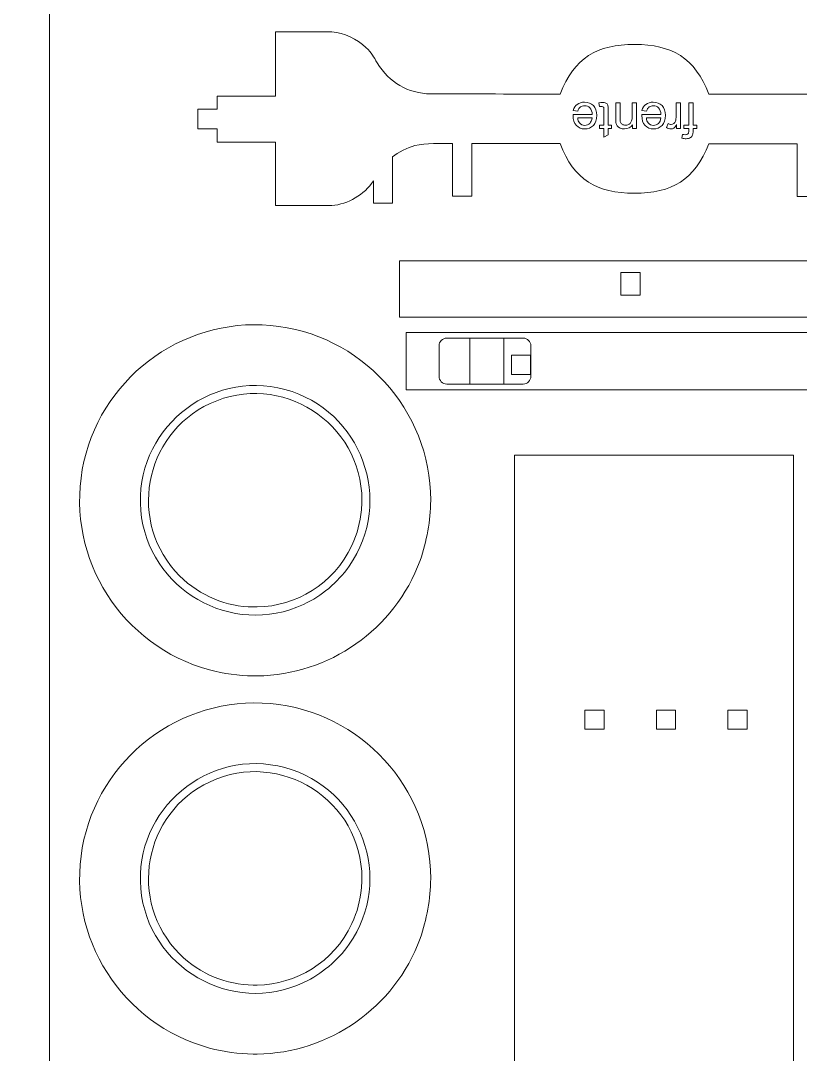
# Model space of a CAD drawing. Header units: centimetres. Extents: x -34.2 to 34.2, y -34.8 to 34.8.
# Drawn here: x -11.85 to 0.38, y -16.39 to -0.18 of the extents above; entities that cross this region are included whole.
import ezdxf

# ---------------------------------------------------------------- set-up
doc = ezdxf.new("R2010")
doc.units = ezdxf.units.CM
doc.header["$MEASUREMENT"] = 0
doc.layers.add('Camada 1', color=7, linetype='Continuous')

msp = doc.modelspace()

# ---------------------------------------------------------------- linework, layer by layer
at = {"layer": 'Camada 1', "color": 175, "lineweight": 9}
msp.add_open_spline([(-34.2, 34.8), (-34.2, 34.8), (34.2, 34.8), (34.2, 34.8), (34.2, 34.8), (34.2, 34.8), (34.2, -34.8), (34.2, -34.8), (34.2, -34.8), (34.2, -34.8), (-34.2, -34.8), (-34.2, -34.8), (-34.2, -34.8), (-34.2, -34.8), (-34.2, 34.8), (-34.2, 34.8)], degree=3, knots=[0, 0, 0, 0, 0.2, 0.2, 0.2, 0.2, 0.4, 0.4, 0.4, 0.4, 0.6, 0.6, 0.6, 0.6, 1, 1, 1, 1], dxfattribs=at)
msp.add_open_spline([(-11.4, 34.8), (-11.4, 34.8), (-11.4, -34.8), (-11.4, -34.8)], degree=3, dxfattribs=at)
at = {"layer": 'Camada 1', "color": 3, "lineweight": 9}
for points, knots in [([(-5.66872, -2.13638), (-5.4948, -2.08987), (-5.25455, -2.10348), (-5.07708, -2.10358), (-5.07708, -2.10358), (-5.07722, -2.37924), (-5.07737, -2.65492), (-5.07751, -2.93058), (-5.07751, -2.93058), (-4.97712, -2.93063), (-4.87674, -2.93069), (-4.77635, -2.93074), (-4.77635, -2.93074), (-4.7762, -2.65507), (-4.77605, -2.3794), (-4.7759, -2.10373), (-4.7759, -2.10373), (-4.31413, -2.10397), (-3.85236, -2.10422), (-3.39059, -2.10446), (-3.39059, -2.10446), (-3.17252, -2.67524), (-2.80996, -2.88251), (-2.22444, -2.88281), (-2.22444, -2.88281), (-1.63886, -2.88311), (-1.27619, -2.67626), (-1.05745, -2.1057), (-1.05745, -2.1057), (-0.59568, -2.10595), (-0.13391, -2.10619), (0.32786, -2.10644), (0.32786, -2.10644), (0.32772, -2.38211), (0.32756, -2.65777), (0.32742, -2.93344), (0.32742, -2.93344), (0.42781, -2.9335), (0.52819, -2.93354), (0.62858, -2.9336), (0.62858, -2.9336), (0.62873, -2.65794), (0.62888, -2.38226), (0.62903, -2.1066), (0.62903, -2.1066), (0.93558, -2.10676), (1.18404, -2.07925), (1.45734, -2.23729), (1.45734, -2.23729), (1.49509, -2.26308), (1.53283, -2.28888), (1.57058, -2.31467), (1.57058, -2.31467), (1.57045, -2.55731), (1.57033, -2.79994), (1.5702, -3.04258), (1.5702, -3.04258), (1.67059, -3.04262), (1.77097, -3.04268), (1.87136, -3.04273), (1.87136, -3.04273), (1.87142, -2.92607), (1.87148, -2.8094), (1.87154, -2.69274), (1.87154, -2.69274), (2.01563, -2.90833), (2.26942, -3.06289), (2.526, -3.07975), (2.526, -3.07975), (2.71967, -3.07997), (2.91332, -3.08017), (3.10699, -3.08039), (3.10699, -3.08039), (3.20741, -3.08033), (3.30781, -3.08028), (3.40823, -3.08022), (3.40823, -3.08022), (3.40823, -3.08022), (3.40822, -2.07986), (3.40822, -2.07986), (3.40822, -2.07986), (3.40822, -2.07986), (4.32595, -2.07986), (4.32595, -2.07986), (4.32595, -2.07986), (4.32595, -2.07986), (4.32595, -1.87026), (4.32595, -1.87026), (4.32595, -1.87026), (4.32595, -1.87026), (4.37904, -1.87026), (4.37904, -1.87026), (4.37904, -1.87026), (4.37904, -1.87026), (4.62677, -1.87043), (4.62677, -1.87043), (4.62677, -1.87043), (4.62677, -1.87043), (4.62677, -1.87026), (4.62677, -1.87026), (4.62677, -1.87026), (4.62677, -1.87026), (4.62695, -1.87026), (4.62695, -1.87026), (4.62695, -1.87026), (4.62695, -1.87026), (4.62694, -1.56926), (4.62694, -1.56926), (4.62694, -1.56926), (4.62694, -1.56926), (4.32595, -1.56906), (4.32595, -1.56906), (4.32595, -1.56906), (4.32595, -1.56906), (4.32595, -1.35986), (4.32595, -1.35986), (4.32595, -1.35986), (4.32595, -1.35986), (3.40822, -1.35986), (3.40822, -1.35986), (3.40822, -1.35986), (3.40822, -1.35986), (3.4081, -0.35767), (3.4081, -0.35767), (3.4081, -0.35767), (3.11443, -0.3577), (2.82078, -0.35771), (2.52712, -0.35773), (2.52712, -0.35773), (2.25936, -0.37505), (1.98785, -0.5459), (1.84978, -0.77762), (1.84978, -0.77762), (1.81573, -0.83476), (1.79506, -0.8832), (1.74436, -0.94915), (1.74436, -0.94915), (1.5545, -1.19611), (1.27955, -1.31917), (0.97267, -1.32905), (0.97267, -1.32905), (0.29663, -1.32869), (-0.3794, -1.32833), (-1.05545, -1.32797), (-1.05545, -1.32797), (-1.27348, -0.75726), (-1.63616, -0.54994), (-2.22162, -0.54964), (-2.22162, -0.54964), (-2.80717, -0.54934), (-3.16988, -0.75624), (-3.3886, -1.32673), (-3.3886, -1.32673), (-4.06464, -1.32637), (-4.74068, -1.32602), (-5.41673, -1.32566), (-5.41673, -1.32566), (-5.77874, -1.31362), (-6.0694, -1.14966), (-6.25812, -0.8391), (-6.25812, -0.8391), (-6.31954, -0.73802), (-6.33946, -0.68981), (-6.43476, -0.5976), (-6.43476, -0.5976), (-6.57355, -0.46331), (-6.77918, -0.36528), (-6.97128, -0.35269), (-6.97128, -0.35269), (-7.26572, -0.3525), (-7.56017, -0.35231), (-7.85461, -0.35212), (-7.85461, -0.35212), (-7.85461, -0.35212), (-7.85437, -1.35986), (-7.85437, -1.35986), (-7.85437, -1.35986), (-7.85437, -1.35986), (-8.77183, -1.35986), (-8.77183, -1.35986), (-8.77183, -1.35986), (-8.77183, -1.35986), (-8.77183, -1.56222), (-8.77183, -1.56222), (-8.77183, -1.56222), (-8.77183, -1.56222), (-9.07279, -1.56199), (-9.07279, -1.56199), (-9.07279, -1.56199), (-9.07279, -1.56199), (-9.07281, -1.56926), (-9.07281, -1.56926), (-9.07281, -1.56926), (-9.07281, -1.56926), (-9.07283, -1.68905), (-9.07283, -1.68905), (-9.07283, -1.68905), (-9.07283, -1.68905), (-9.07283, -1.69375), (-9.07283, -1.69375), (-9.07283, -1.69375), (-9.07283, -1.69375), (-9.07283, -1.69847), (-9.07283, -1.69847), (-9.07283, -1.69847), (-9.07283, -1.69847), (-9.07283, -1.70317), (-9.07283, -1.70317), (-9.07283, -1.70317), (-9.07283, -1.70317), (-9.07283, -1.70788), (-9.07283, -1.70788), (-9.07283, -1.70788), (-9.07283, -1.70788), (-9.07283, -1.71258), (-9.07283, -1.71258), (-9.07283, -1.71258), (-9.07283, -1.71258), (-9.07283, -1.71728), (-9.07283, -1.71728), (-9.07283, -1.71728), (-9.07283, -1.71728), (-9.07283, -1.72199), (-9.07283, -1.72199), (-9.07283, -1.72199), (-9.07283, -1.72199), (-9.07283, -1.72669), (-9.07283, -1.72669), (-9.07283, -1.72669), (-9.07283, -1.72669), (-9.07283, -1.73141), (-9.07283, -1.73141), (-9.07283, -1.73141), (-9.07283, -1.73141), (-9.07283, -1.73611), (-9.07283, -1.73611), (-9.07283, -1.73611), (-9.07283, -1.73611), (-9.07284, -1.86317), (-9.07284, -1.86317), (-9.07284, -1.86317), (-9.07284, -1.86317), (-9.07283, -1.87026), (-9.07283, -1.87026), (-9.07283, -1.87026), (-9.07283, -1.87026), (-8.77183, -1.87026), (-8.77183, -1.87026), (-8.77183, -1.87026), (-8.77183, -1.87026), (-8.77183, -2.07986), (-8.77183, -2.07986), (-8.77183, -2.07986), (-8.77183, -2.07986), (-7.85425, -2.07986), (-7.85425, -2.07986), (-7.85425, -2.07986), (-7.85425, -2.07986), (-7.85424, -3.07474), (-7.85424, -3.07474), (-7.85424, -3.07474), (-7.56041, -3.07472), (-7.26656, -3.07472), (-6.97273, -3.07471), (-6.97273, -3.07471), (-6.7161, -3.0581), (-6.4622, -2.90387), (-6.31787, -2.6884), (-6.31787, -2.6884), (-6.31793, -2.80506), (-6.318, -2.92174), (-6.31806, -3.0384), (-6.31806, -3.0384), (-6.21767, -3.03845), (-6.11728, -3.03851), (-6.01688, -3.03856), (-6.01688, -3.03856), (-6.01675, -2.79592), (-6.01663, -2.55328), (-6.0165, -2.31064), (-6.0165, -2.31064), (-5.93837, -2.24203), (-5.77192, -2.16398), (-5.66872, -2.13638)], [0, 0, 0, 0, 0.01388889, 0.01388889, 0.01388889, 0.01388889, 0.02777778, 0.02777778, 0.02777778, 0.02777778, 0.04166667, 0.04166667, 0.04166667, 0.04166667, 0.05555556, 0.05555556, 0.05555556, 0.05555556, 0.06944444, 0.06944444, 0.06944444, 0.06944444, 0.08333333, 0.08333333, 0.08333333, 0.08333333, 0.09722222, 0.09722222, 0.09722222, 0.09722222, 0.11111111, 0.11111111, 0.11111111, 0.11111111, 0.125, 0.125, 0.125, 0.125, 0.13888889, 0.13888889, 0.13888889, 0.13888889, 0.15277778, 0.15277778, 0.15277778, 0.15277778, 0.16666667, 0.16666667, 0.16666667, 0.16666667, 0.18055556, 0.18055556, 0.18055556, 0.18055556, 0.19444444, 0.19444444, 0.19444444, 0.19444444, 0.20833333, 0.20833333, 0.20833333, 0.20833333, 0.22222222, 0.22222222, 0.22222222, 0.22222222, 0.23611111, 0.23611111, 0.23611111, 0.23611111, 0.25, 0.25, 0.25, 0.25, 0.26388889, 0.26388889, 0.26388889, 0.26388889, 0.27777778, 0.27777778, 0.27777778, 0.27777778, 0.29166667, 0.29166667, 0.29166667, 0.29166667, 0.30555556, 0.30555556, 0.30555556, 0.30555556, 0.31944444, 0.31944444, 0.31944444, 0.31944444, 0.33333333, 0.33333333, 0.33333333, 0.33333333, 0.34722222, 0.34722222, 0.34722222, 0.34722222, 0.36111111, 0.36111111, 0.36111111, 0.36111111, 0.375, 0.375, 0.375, 0.375, 0.38888889, 0.38888889, 0.38888889, 0.38888889, 0.40277778, 0.40277778, 0.40277778, 0.40277778, 0.41666667, 0.41666667, 0.41666667, 0.41666667, 0.43055556, 0.43055556, 0.43055556, 0.43055556, 0.44444444, 0.44444444, 0.44444444, 0.44444444, 0.45833333, 0.45833333, 0.45833333, 0.45833333, 0.47222222, 0.47222222, 0.47222222, 0.47222222, 0.48611111, 0.48611111, 0.48611111, 0.48611111, 0.5, 0.5, 0.5, 0.5, 0.51388889, 0.51388889, 0.51388889, 0.51388889, 0.52777778, 0.52777778, 0.52777778, 0.52777778, 0.54166667, 0.54166667, 0.54166667, 0.54166667, 0.55555556, 0.55555556, 0.55555556, 0.55555556, 0.56944444, 0.56944444, 0.56944444, 0.56944444, 0.58333333, 0.58333333, 0.58333333, 0.58333333, 0.59722222, 0.59722222, 0.59722222, 0.59722222, 0.61111111, 0.61111111, 0.61111111, 0.61111111, 0.625, 0.625, 0.625, 0.625, 0.63888889, 0.63888889, 0.63888889, 0.63888889, 0.65277778, 0.65277778, 0.65277778, 0.65277778, 0.66666667, 0.66666667, 0.66666667, 0.66666667, 0.68055556, 0.68055556, 0.68055556, 0.68055556, 0.69444444, 0.69444444, 0.69444444, 0.69444444, 0.70833333, 0.70833333, 0.70833333, 0.70833333, 0.72222222, 0.72222222, 0.72222222, 0.72222222, 0.73611111, 0.73611111, 0.73611111, 0.73611111, 0.75, 0.75, 0.75, 0.75, 0.76388889, 0.76388889, 0.76388889, 0.76388889, 0.77777778, 0.77777778, 0.77777778, 0.77777778, 0.79166667, 0.79166667, 0.79166667, 0.79166667, 0.80555556, 0.80555556, 0.80555556, 0.80555556, 0.81944444, 0.81944444, 0.81944444, 0.81944444, 0.83333333, 0.83333333, 0.83333333, 0.83333333, 0.84722222, 0.84722222, 0.84722222, 0.84722222, 0.86111111, 0.86111111, 0.86111111, 0.86111111, 0.875, 0.875, 0.875, 0.875, 0.88888889, 0.88888889, 0.88888889, 0.88888889, 0.90277778, 0.90277778, 0.90277778, 0.90277778, 0.91666667, 0.91666667, 0.91666667, 0.91666667, 0.93055556, 0.93055556, 0.93055556, 0.93055556, 0.94444444, 0.94444444, 0.94444444, 0.94444444, 0.95833333, 0.95833333, 0.95833333, 0.95833333, 0.97222222, 0.97222222, 0.97222222, 0.97222222, 1, 1, 1, 1]), ([(5.68703, -4.82515), (5.68703, -4.53136), (5.68703, -4.23757), (5.68703, -3.94378), (5.68703, -3.94378), (1.82156, -3.94379), (-2.04389, -3.94381), (-5.90935, -3.94382), (-5.90935, -3.94382), (-5.90935, -4.2376), (-5.90934, -4.53137), (-5.90934, -4.82514), (-5.90934, -4.82514), (-2.04389, -4.82514), (1.82158, -4.82515), (5.68703, -4.82515)], [0, 0, 0, 0, 0.2, 0.2, 0.2, 0.2, 0.4, 0.4, 0.4, 0.4, 0.6, 0.6, 0.6, 0.6, 1, 1, 1, 1]), ([(-8.14068, -10.45345), (-8.14553, -10.45351), (-8.15036, -10.45357), (-8.1552, -10.45361), (-8.1552, -10.45361), (-8.17232, -10.45374), (-8.18948, -10.45372), (-8.20668, -10.45352), (-8.20668, -10.45352), (-8.43275, -10.45105), (-8.6617, -10.42039), (-8.88898, -10.35918), (-8.88898, -10.35918), (-10.26293, -9.98908), (-11.13478, -8.61998), (-10.88554, -7.21849), (-10.88554, -7.21849), (-10.6366, -5.81863), (-9.34817, -4.83036), (-7.93142, -4.95607), (-7.93142, -4.95607), (-6.5165, -5.08163), (-5.4185, -6.27851), (-5.41937, -7.69966), (-5.41937, -7.69966), (-5.41948, -7.87175), (-5.4397, -8.01346), (-5.46199, -8.18082), (-5.46199, -8.18082), (-5.49848, -8.34428), (-5.52792, -8.48258), (-5.58643, -8.6429), (-5.58643, -8.6429), (-5.98566, -9.73672), (-7.02229, -10.43866), (-8.14068, -10.45345)], [0, 0, 0, 0, 0.1, 0.1, 0.1, 0.1, 0.2, 0.2, 0.2, 0.2, 0.3, 0.3, 0.3, 0.3, 0.4, 0.4, 0.4, 0.4, 0.5, 0.5, 0.5, 0.5, 0.6, 0.6, 0.6, 0.6, 0.7, 0.7, 0.7, 0.7, 0.8, 0.8, 0.8, 0.8, 1, 1, 1, 1]), ([(-5.8034, -5.06515), (-5.8034, -5.36514), (-5.8034, -5.66512), (-5.8034, -5.9651), (-5.8034, -5.9651), (-1.97326, -5.9651), (1.85688, -5.9651), (5.68703, -5.9651), (5.68703, -5.9651), (5.68703, -5.66512), (5.68703, -5.36514), (5.68703, -5.06515), (5.68703, -5.06515), (1.85688, -5.06515), (-1.97326, -5.06515), (-5.8034, -5.06515)], [0, 0, 0, 0, 0.2, 0.2, 0.2, 0.2, 0.4, 0.4, 0.4, 0.4, 0.6, 0.6, 0.6, 0.6, 1, 1, 1, 1]), ([(0.27457, -20.69248), (-1.18472, -20.69248), (-2.64403, -20.69248), (-4.10333, -20.69248), (-4.10333, -20.69248), (-4.10333, -16.12536), (-4.10333, -11.55823), (-4.10333, -6.99112), (-4.10333, -6.99112), (-2.64403, -6.99112), (-1.18472, -6.99112), (0.27457, -6.99112), (0.27457, -6.99112), (0.27457, -11.55823), (0.27457, -16.12536), (0.27457, -20.69248)], [0, 0, 0, 0, 0.2, 0.2, 0.2, 0.2, 0.4, 0.4, 0.4, 0.4, 0.6, 0.6, 0.6, 0.6, 1, 1, 1, 1]), ([(-8.14068, -16.38518), (-8.14553, -16.38524), (-8.15036, -16.3853), (-8.1552, -16.38534), (-8.1552, -16.38534), (-8.17232, -16.38547), (-8.18948, -16.38545), (-8.20668, -16.38526), (-8.20668, -16.38526), (-8.43275, -16.38278), (-8.6617, -16.35212), (-8.88898, -16.29091), (-8.88898, -16.29091), (-10.26293, -15.92081), (-11.13478, -14.55172), (-10.88554, -13.15022), (-10.88554, -13.15022), (-10.6366, -11.75036), (-9.34817, -10.76209), (-7.93142, -10.8878), (-7.93142, -10.8878), (-6.5165, -11.01336), (-5.4185, -12.21024), (-5.41937, -13.63139), (-5.41937, -13.63139), (-5.41948, -13.80348), (-5.4397, -13.94519), (-5.46199, -14.11255), (-5.46199, -14.11255), (-5.49848, -14.27602), (-5.52792, -14.41432), (-5.58643, -14.57464), (-5.58643, -14.57464), (-5.98566, -15.66845), (-7.02229, -16.37039), (-8.14068, -16.38518)], [0, 0, 0, 0, 0.1, 0.1, 0.1, 0.1, 0.2, 0.2, 0.2, 0.2, 0.3, 0.3, 0.3, 0.3, 0.4, 0.4, 0.4, 0.4, 0.5, 0.5, 0.5, 0.5, 0.6, 0.6, 0.6, 0.6, 0.7, 0.7, 0.7, 0.7, 0.8, 0.8, 0.8, 0.8, 1, 1, 1, 1])]:
    msp.add_open_spline(points, degree=3, knots=knots, dxfattribs=at)
at = {"layer": 'Camada 1', "color": 1, "lineweight": 9}
for points, knots in [([(-3.07042, -1.53006), (-3.08812, -1.54324), (-3.10207, -1.5643), (-3.1124, -1.59324), (-3.1124, -1.59324), (-3.1124, -1.59324), (-3.18295, -1.58394), (-3.18295, -1.58394), (-3.18295, -1.58394), (-3.17197, -1.54298), (-3.15143, -1.51106), (-3.12145, -1.48846), (-3.12145, -1.48846), (-3.09148, -1.46585), (-3.05323, -1.45447), (-3.00659, -1.45447), (-3.00659, -1.45447), (-2.94793, -1.45447), (-2.90141, -1.47257), (-2.86704, -1.50875), (-2.86704, -1.50875), (-2.83267, -1.5448), (-2.81549, -1.59557), (-2.81549, -1.66082), (-2.81549, -1.66082), (-2.81549, -1.72826), (-2.8328, -1.78072), (-2.86756, -1.81793), (-2.86756, -1.81793), (-2.90232, -1.85527), (-2.94742, -1.87388), (-3.00284, -1.87388), (-3.00284, -1.87388), (-3.05646, -1.87388), (-3.10026, -1.85566), (-3.13424, -1.81909), (-3.13424, -1.81909), (-3.16823, -1.78253), (-3.18528, -1.73111), (-3.18528, -1.66482), (-3.18528, -1.66482), (-3.18528, -1.66082), (-3.18515, -1.65474), (-3.1849, -1.64674), (-3.1849, -1.64674), (-3.1849, -1.64674), (-2.88527, -1.64674), (-2.88527, -1.64674), (-2.88527, -1.64674), (-2.88772, -1.60267), (-2.90026, -1.56882), (-2.92273, -1.54543), (-2.92273, -1.54543), (-2.94509, -1.52206), (-2.97312, -1.5103), (-3.00659, -1.5103), (-3.00659, -1.5103), (-3.03152, -1.5103), (-3.05285, -1.51688), (-3.07042, -1.53006)], [0, 0, 0, 0, 0.0625, 0.0625, 0.0625, 0.0625, 0.125, 0.125, 0.125, 0.125, 0.1875, 0.1875, 0.1875, 0.1875, 0.25, 0.25, 0.25, 0.25, 0.3125, 0.3125, 0.3125, 0.3125, 0.375, 0.375, 0.375, 0.375, 0.4375, 0.4375, 0.4375, 0.4375, 0.5, 0.5, 0.5, 0.5, 0.5625, 0.5625, 0.5625, 0.5625, 0.625, 0.625, 0.625, 0.625, 0.6875, 0.6875, 0.6875, 0.6875, 0.75, 0.75, 0.75, 0.75, 0.8125, 0.8125, 0.8125, 0.8125, 0.875, 0.875, 0.875, 0.875, 1, 1, 1, 1]), ([(-2.74094, -1.52114), (-2.74843, -1.52114), (-2.75838, -1.52206), (-2.77066, -1.52386), (-2.77066, -1.52386), (-2.77066, -1.52386), (-2.77996, -1.46365), (-2.77996, -1.46365), (-2.77996, -1.46365), (-2.76084, -1.45964), (-2.74366, -1.45758), (-2.72867, -1.45758), (-2.72867, -1.45758), (-2.70398, -1.45758), (-2.68487, -1.46146), (-2.67116, -1.46934), (-2.67116, -1.46934), (-2.6576, -1.47721), (-2.64804, -1.48742), (-2.64248, -1.50022), (-2.64248, -1.50022), (-2.63693, -1.51301), (-2.63422, -1.53988), (-2.63422, -1.58084), (-2.63422, -1.58084), (-2.63422, -1.58084), (-2.63422, -1.81264), (-2.63422, -1.81264), (-2.63422, -1.81264), (-2.63422, -1.81264), (-2.58383, -1.81264), (-2.58383, -1.81264), (-2.58383, -1.81264), (-2.58383, -1.81264), (-2.58383, -1.86535), (-2.58383, -1.86535), (-2.58383, -1.86535), (-2.58383, -1.86535), (-2.63422, -1.86535), (-2.63422, -1.86535), (-2.63422, -1.86535), (-2.63422, -1.86535), (-2.63422, -1.96484), (-2.63422, -1.96484), (-2.63422, -1.96484), (-2.63422, -1.96484), (-2.70244, -2.0058), (-2.70244, -2.0058), (-2.70244, -2.0058), (-2.70244, -2.0058), (-2.70244, -1.86535), (-2.70244, -1.86535), (-2.70244, -1.86535), (-2.70244, -1.86535), (-2.77066, -1.86535), (-2.77066, -1.86535), (-2.77066, -1.86535), (-2.77066, -1.86535), (-2.77066, -1.81264), (-2.77066, -1.81264), (-2.77066, -1.81264), (-2.77066, -1.81264), (-2.70244, -1.81264), (-2.70244, -1.81264), (-2.70244, -1.81264), (-2.70244, -1.81264), (-2.70244, -1.57697), (-2.70244, -1.57697), (-2.70244, -1.57697), (-2.70244, -1.55746), (-2.7036, -1.54492), (-2.70605, -1.53936), (-2.70605, -1.53936), (-2.70838, -1.5338), (-2.71225, -1.52941), (-2.71768, -1.52605), (-2.71768, -1.52605), (-2.72311, -1.52282), (-2.73086, -1.52114), (-2.74094, -1.52114)], [0, 0, 0, 0, 0.04761905, 0.04761905, 0.04761905, 0.04761905, 0.0952381, 0.0952381, 0.0952381, 0.0952381, 0.14285714, 0.14285714, 0.14285714, 0.14285714, 0.19047619, 0.19047619, 0.19047619, 0.19047619, 0.23809524, 0.23809524, 0.23809524, 0.23809524, 0.28571429, 0.28571429, 0.28571429, 0.28571429, 0.33333333, 0.33333333, 0.33333333, 0.33333333, 0.38095238, 0.38095238, 0.38095238, 0.38095238, 0.42857143, 0.42857143, 0.42857143, 0.42857143, 0.47619048, 0.47619048, 0.47619048, 0.47619048, 0.52380952, 0.52380952, 0.52380952, 0.52380952, 0.57142857, 0.57142857, 0.57142857, 0.57142857, 0.61904762, 0.61904762, 0.61904762, 0.61904762, 0.66666667, 0.66666667, 0.66666667, 0.66666667, 0.71428571, 0.71428571, 0.71428571, 0.71428571, 0.76190476, 0.76190476, 0.76190476, 0.76190476, 0.80952381, 0.80952381, 0.80952381, 0.80952381, 0.85714286, 0.85714286, 0.85714286, 0.85714286, 0.9047619, 0.9047619, 0.9047619, 0.9047619, 1, 1, 1, 1]), ([(-1.99271, -1.53006), (-2.01041, -1.54324), (-2.02436, -1.5643), (-2.0347, -1.59324), (-2.0347, -1.59324), (-2.0347, -1.59324), (-2.10524, -1.58394), (-2.10524, -1.58394), (-2.10524, -1.58394), (-2.09426, -1.54298), (-2.07372, -1.51106), (-2.04374, -1.48846), (-2.04374, -1.48846), (-2.01377, -1.46585), (-1.97552, -1.45447), (-1.92888, -1.45447), (-1.92888, -1.45447), (-1.87022, -1.45447), (-1.8237, -1.47257), (-1.78933, -1.50875), (-1.78933, -1.50875), (-1.75496, -1.5448), (-1.73778, -1.59557), (-1.73778, -1.66082), (-1.73778, -1.66082), (-1.73778, -1.72826), (-1.7551, -1.78072), (-1.78985, -1.81793), (-1.78985, -1.81793), (-1.82461, -1.85527), (-1.86971, -1.87388), (-1.92514, -1.87388), (-1.92514, -1.87388), (-1.97875, -1.87388), (-2.02255, -1.85566), (-2.05654, -1.81909), (-2.05654, -1.81909), (-2.09052, -1.78253), (-2.10757, -1.73111), (-2.10757, -1.66482), (-2.10757, -1.66482), (-2.10757, -1.66082), (-2.10744, -1.65474), (-2.10719, -1.64674), (-2.10719, -1.64674), (-2.10719, -1.64674), (-1.80756, -1.64674), (-1.80756, -1.64674), (-1.80756, -1.64674), (-1.81001, -1.60267), (-1.82255, -1.56882), (-1.84502, -1.54543), (-1.84502, -1.54543), (-1.86738, -1.52206), (-1.89541, -1.5103), (-1.92888, -1.5103), (-1.92888, -1.5103), (-1.95382, -1.5103), (-1.97514, -1.51688), (-1.99271, -1.53006)], [0, 0, 0, 0, 0.0625, 0.0625, 0.0625, 0.0625, 0.125, 0.125, 0.125, 0.125, 0.1875, 0.1875, 0.1875, 0.1875, 0.25, 0.25, 0.25, 0.25, 0.3125, 0.3125, 0.3125, 0.3125, 0.375, 0.375, 0.375, 0.375, 0.4375, 0.4375, 0.4375, 0.4375, 0.5, 0.5, 0.5, 0.5, 0.5625, 0.5625, 0.5625, 0.5625, 0.625, 0.625, 0.625, 0.625, 0.6875, 0.6875, 0.6875, 0.6875, 0.75, 0.75, 0.75, 0.75, 0.8125, 0.8125, 0.8125, 0.8125, 0.875, 0.875, 0.875, 0.875, 1, 1, 1, 1]), ([(-2.25965, -1.463), (-2.25965, -1.463), (-2.19143, -1.463), (-2.19143, -1.463), (-2.19143, -1.463), (-2.19143, -1.463), (-2.19143, -1.86535), (-2.19143, -1.86535), (-2.19143, -1.86535), (-2.19143, -1.86535), (-2.25266, -1.86535), (-2.25266, -1.86535), (-2.25266, -1.86535), (-2.25266, -1.86535), (-2.25266, -1.80824), (-2.25266, -1.80824), (-2.25266, -1.80824), (-2.28212, -1.85204), (-2.32477, -1.87388), (-2.38045, -1.87388), (-2.38045, -1.87388), (-2.40474, -1.87388), (-2.42696, -1.86949), (-2.44726, -1.86083), (-2.44726, -1.86083), (-2.46754, -1.85218), (-2.48279, -1.84067), (-2.49287, -1.82659), (-2.49287, -1.82659), (-2.50294, -1.8125), (-2.50992, -1.7957), (-2.51405, -1.77632), (-2.51405, -1.77632), (-2.51651, -1.76366), (-2.5178, -1.74157), (-2.5178, -1.71005), (-2.5178, -1.71005), (-2.5178, -1.71005), (-2.5178, -1.463), (-2.5178, -1.463), (-2.5178, -1.463), (-2.5178, -1.463), (-2.44958, -1.463), (-2.44958, -1.463), (-2.44958, -1.463), (-2.44958, -1.463), (-2.44958, -1.70746), (-2.44958, -1.70746), (-2.44958, -1.70746), (-2.44958, -1.73524), (-2.44699, -1.75604), (-2.4417, -1.76974), (-2.4417, -1.76974), (-2.4364, -1.78344), (-2.42696, -1.79442), (-2.41354, -1.80269), (-2.41354, -1.80269), (-2.4001, -1.81082), (-2.3842, -1.81496), (-2.36611, -1.81496), (-2.36611, -1.81496), (-2.33717, -1.81496), (-2.31223, -1.80578), (-2.29117, -1.78732), (-2.29117, -1.78732), (-2.27011, -1.76897), (-2.25965, -1.73395), (-2.25965, -1.68252), (-2.25965, -1.68252), (-2.25965, -1.68252), (-2.25965, -1.463), (-2.25965, -1.463)], [0, 0, 0, 0, 0.05263158, 0.05263158, 0.05263158, 0.05263158, 0.10526316, 0.10526316, 0.10526316, 0.10526316, 0.15789474, 0.15789474, 0.15789474, 0.15789474, 0.21052632, 0.21052632, 0.21052632, 0.21052632, 0.26315789, 0.26315789, 0.26315789, 0.26315789, 0.31578947, 0.31578947, 0.31578947, 0.31578947, 0.36842105, 0.36842105, 0.36842105, 0.36842105, 0.42105263, 0.42105263, 0.42105263, 0.42105263, 0.47368421, 0.47368421, 0.47368421, 0.47368421, 0.52631579, 0.52631579, 0.52631579, 0.52631579, 0.57894737, 0.57894737, 0.57894737, 0.57894737, 0.63157895, 0.63157895, 0.63157895, 0.63157895, 0.68421053, 0.68421053, 0.68421053, 0.68421053, 0.73684211, 0.73684211, 0.73684211, 0.73684211, 0.78947368, 0.78947368, 0.78947368, 0.78947368, 0.84210526, 0.84210526, 0.84210526, 0.84210526, 0.89473684, 0.89473684, 0.89473684, 0.89473684, 1, 1, 1, 1]), ([(-1.56955, -1.463), (-1.56955, -1.463), (-1.50133, -1.463), (-1.50133, -1.463), (-1.50133, -1.463), (-1.50133, -1.463), (-1.50133, -1.86535), (-1.50133, -1.86535), (-1.50133, -1.86535), (-1.50133, -1.86535), (-1.56258, -1.86535), (-1.56258, -1.86535), (-1.56258, -1.86535), (-1.56258, -1.86535), (-1.56258, -1.80372), (-1.56258, -1.80372), (-1.56258, -1.80372), (-1.57822, -1.83228), (-1.59269, -1.85114), (-1.606, -1.86018), (-1.606, -1.86018), (-1.6193, -1.86936), (-1.6339, -1.87388), (-1.6498, -1.87388), (-1.6498, -1.87388), (-1.67279, -1.87388), (-1.69618, -1.86665), (-1.71995, -1.8523), (-1.71995, -1.8523), (-1.71995, -1.8523), (-1.69566, -1.78938), (-1.69566, -1.78938), (-1.69566, -1.78938), (-1.67912, -1.79868), (-1.66259, -1.80334), (-1.64604, -1.80334), (-1.64604, -1.80334), (-1.63118, -1.80334), (-1.61788, -1.79881), (-1.60612, -1.7899), (-1.60612, -1.7899), (-1.59437, -1.78098), (-1.58597, -1.76857), (-1.58093, -1.75268), (-1.58093, -1.75268), (-1.57331, -1.72853), (-1.56955, -1.70203), (-1.56955, -1.67322), (-1.56955, -1.67322), (-1.56955, -1.67322), (-1.56955, -1.463), (-1.56955, -1.463)], [0, 0, 0, 0, 0.07142857, 0.07142857, 0.07142857, 0.07142857, 0.14285714, 0.14285714, 0.14285714, 0.14285714, 0.21428571, 0.21428571, 0.21428571, 0.21428571, 0.28571429, 0.28571429, 0.28571429, 0.28571429, 0.35714286, 0.35714286, 0.35714286, 0.35714286, 0.42857143, 0.42857143, 0.42857143, 0.42857143, 0.5, 0.5, 0.5, 0.5, 0.57142857, 0.57142857, 0.57142857, 0.57142857, 0.64285714, 0.64285714, 0.64285714, 0.64285714, 0.71428571, 0.71428571, 0.71428571, 0.71428571, 0.78571429, 0.78571429, 0.78571429, 0.78571429, 0.85714286, 0.85714286, 0.85714286, 0.85714286, 1, 1, 1, 1]), ([(-1.37123, -1.463), (-1.37123, -1.463), (-1.303, -1.463), (-1.303, -1.463), (-1.303, -1.463), (-1.303, -1.463), (-1.303, -1.81264), (-1.303, -1.81264), (-1.303, -1.81264), (-1.303, -1.81264), (-1.24253, -1.81264), (-1.24253, -1.81264), (-1.24253, -1.81264), (-1.24253, -1.81264), (-1.24253, -1.86535), (-1.24253, -1.86535), (-1.24253, -1.86535), (-1.24253, -1.86535), (-1.303, -1.86535), (-1.303, -1.86535), (-1.303, -1.86535), (-1.303, -1.86535), (-1.303, -1.90799), (-1.303, -1.90799), (-1.303, -1.90799), (-1.303, -1.93499), (-1.30532, -1.95502), (-1.31011, -1.96807), (-1.31011, -1.96807), (-1.31657, -1.98564), (-1.32806, -1.99998), (-1.3446, -2.01097), (-1.3446, -2.01097), (-1.36102, -2.02195), (-1.38414, -2.02738), (-1.41386, -2.02738), (-1.41386, -2.02738), (-1.43311, -2.02738), (-1.4543, -2.02505), (-1.47756, -2.02052), (-1.47756, -2.02052), (-1.47756, -2.02052), (-1.46735, -1.96084), (-1.46735, -1.96084), (-1.46735, -1.96084), (-1.45314, -1.96328), (-1.43983, -1.96458), (-1.42717, -1.96458), (-1.42717, -1.96458), (-1.4065, -1.96458), (-1.39189, -1.96019), (-1.38324, -1.9514), (-1.38324, -1.9514), (-1.37471, -1.94262), (-1.37045, -1.9262), (-1.37045, -1.90218), (-1.37045, -1.90218), (-1.37045, -1.90218), (-1.37045, -1.86535), (-1.37045, -1.86535), (-1.37045, -1.86535), (-1.37045, -1.86535), (-1.44875, -1.86535), (-1.44875, -1.86535), (-1.44875, -1.86535), (-1.44875, -1.86535), (-1.44875, -1.81264), (-1.44875, -1.81264), (-1.44875, -1.81264), (-1.44875, -1.81264), (-1.37123, -1.81264), (-1.37123, -1.81264), (-1.37123, -1.81264), (-1.37123, -1.81264), (-1.37123, -1.463), (-1.37123, -1.463)], [0, 0, 0, 0, 0.05, 0.05, 0.05, 0.05, 0.1, 0.1, 0.1, 0.1, 0.15, 0.15, 0.15, 0.15, 0.2, 0.2, 0.2, 0.2, 0.25, 0.25, 0.25, 0.25, 0.3, 0.3, 0.3, 0.3, 0.35, 0.35, 0.35, 0.35, 0.4, 0.4, 0.4, 0.4, 0.45, 0.45, 0.45, 0.45, 0.5, 0.5, 0.5, 0.5, 0.55, 0.55, 0.55, 0.55, 0.6, 0.6, 0.6, 0.6, 0.65, 0.65, 0.65, 0.65, 0.7, 0.7, 0.7, 0.7, 0.75, 0.75, 0.75, 0.75, 0.8, 0.8, 0.8, 0.8, 0.85, 0.85, 0.85, 0.85, 0.9, 0.9, 0.9, 0.9, 1, 1, 1, 1]), ([(-2.92441, -1.78667), (-2.90322, -1.76573), (-2.89146, -1.7377), (-2.88914, -1.70255), (-2.88914, -1.70255), (-2.88914, -1.70255), (-3.11318, -1.70255), (-3.11318, -1.70255), (-3.11318, -1.70255), (-3.11021, -1.7364), (-3.10156, -1.76173), (-3.08747, -1.77865), (-3.08747, -1.77865), (-3.06589, -1.80488), (-3.03773, -1.81806), (-3.00323, -1.81806), (-3.00323, -1.81806), (-2.97196, -1.81806), (-2.94574, -1.8076), (-2.92441, -1.78667)], [0, 0, 0, 0, 0.16666667, 0.16666667, 0.16666667, 0.16666667, 0.33333333, 0.33333333, 0.33333333, 0.33333333, 0.5, 0.5, 0.5, 0.5, 0.66666667, 0.66666667, 0.66666667, 0.66666667, 1, 1, 1, 1]), ([(-1.8467, -1.78667), (-1.82551, -1.76573), (-1.81375, -1.7377), (-1.81144, -1.70255), (-1.81144, -1.70255), (-1.81144, -1.70255), (-2.03548, -1.70255), (-2.03548, -1.70255), (-2.03548, -1.70255), (-2.0325, -1.7364), (-2.02385, -1.76173), (-2.00976, -1.77865), (-2.00976, -1.77865), (-1.98818, -1.80488), (-1.96002, -1.81806), (-1.92552, -1.81806), (-1.92552, -1.81806), (-1.89425, -1.81806), (-1.86803, -1.8076), (-1.8467, -1.78667)], [0, 0, 0, 0, 0.16666667, 0.16666667, 0.16666667, 0.16666667, 0.33333333, 0.33333333, 0.33333333, 0.33333333, 0.5, 0.5, 0.5, 0.5, 0.66666667, 0.66666667, 0.66666667, 0.66666667, 1, 1, 1, 1]), ([(-5.16853, -5.87513), (-5.23453, -5.87513), (-5.28853, -5.82113), (-5.28853, -5.75513), (-5.28853, -5.75513), (-5.28853, -5.75513), (-5.28853, -5.27513), (-5.28853, -5.27513), (-5.28853, -5.27513), (-5.28853, -5.20913), (-5.23453, -5.15513), (-5.16853, -5.15513), (-5.16853, -5.15513), (-5.16853, -5.15513), (-3.96853, -5.15513), (-3.96853, -5.15513), (-3.96853, -5.15513), (-3.90253, -5.15513), (-3.84853, -5.20913), (-3.84853, -5.27513), (-3.84853, -5.27513), (-3.84853, -5.27513), (-3.84853, -5.75513), (-3.84853, -5.75513), (-3.84853, -5.75513), (-3.84853, -5.82113), (-3.90253, -5.87513), (-3.96853, -5.87513), (-3.96853, -5.87513), (-3.96853, -5.87513), (-5.16853, -5.87513), (-5.16853, -5.87513)], [0, 0, 0, 0, 0.11111111, 0.11111111, 0.11111111, 0.11111111, 0.22222222, 0.22222222, 0.22222222, 0.22222222, 0.33333333, 0.33333333, 0.33333333, 0.33333333, 0.44444444, 0.44444444, 0.44444444, 0.44444444, 0.55555556, 0.55555556, 0.55555556, 0.55555556, 0.66666667, 0.66666667, 0.66666667, 0.66666667, 0.77777778, 0.77777778, 0.77777778, 0.77777778, 1, 1, 1, 1]), ([(-6.69834, -8.7317), (-6.79952, -8.87628), (-6.89112, -8.9642), (-7.01837, -9.08065), (-7.01837, -9.08065), (-7.15398, -9.18457), (-7.25543, -9.25861), (-7.4138, -9.33248), (-7.4138, -9.33248), (-8.54167, -9.85858), (-9.85955, -9.09542), (-9.96787, -7.85804), (-9.96787, -7.85804), (-10.07653, -6.61687), (-8.91145, -5.63605), (-7.7061, -5.96071), (-7.7061, -5.96071), (-6.50408, -6.28447), (-5.98404, -7.71106), (-6.69834, -8.7317)], [0, 0, 0, 0, 0.16666667, 0.16666667, 0.16666667, 0.16666667, 0.33333333, 0.33333333, 0.33333333, 0.33333333, 0.5, 0.5, 0.5, 0.5, 0.66666667, 0.66666667, 0.66666667, 0.66666667, 1, 1, 1, 1]), ([(-6.69834, -14.66344), (-6.79952, -14.80801), (-6.89112, -14.89594), (-7.01837, -15.01238), (-7.01837, -15.01238), (-7.15398, -15.1163), (-7.25543, -15.19034), (-7.4138, -15.26422), (-7.4138, -15.26422), (-8.54167, -15.79031), (-9.85955, -15.02716), (-9.96787, -13.78978), (-9.96787, -13.78978), (-10.07653, -12.5486), (-8.91145, -11.56778), (-7.7061, -11.89244), (-7.7061, -11.89244), (-6.50408, -12.2162), (-5.98404, -13.64279), (-6.69834, -14.66344)], [0, 0, 0, 0, 0.16666667, 0.16666667, 0.16666667, 0.16666667, 0.33333333, 0.33333333, 0.33333333, 0.33333333, 0.5, 0.5, 0.5, 0.5, 0.66666667, 0.66666667, 0.66666667, 0.66666667, 1, 1, 1, 1])]:
    msp.add_open_spline(points, degree=3, knots=knots, dxfattribs=at)
at = {"layer": 'Camada 1', "lineweight": 9}
for points in [[(-2.13469, -4.48363), (-2.23469, -4.48363), (-2.33468, -4.48363), (-2.43468, -4.48363), (-2.43468, -4.48363), (-2.43468, -4.36364), (-2.43468, -4.24364), (-2.43468, -4.12366), (-2.43468, -4.12366), (-2.33468, -4.12366), (-2.23469, -4.12366), (-2.13469, -4.12366), (-2.13469, -4.12366), (-2.13469, -4.24364), (-2.13469, -4.36364), (-2.13469, -4.48363)], [(-3.85349, -5.72468), (-3.85349, -5.62469), (-3.85349, -5.52469), (-3.85349, -5.4247), (-3.85349, -5.4247), (-3.95348, -5.4247), (-4.05348, -5.4247), (-4.15348, -5.4247), (-4.15348, -5.4247), (-4.15348, -5.52469), (-4.15348, -5.62469), (-4.15348, -5.72468), (-4.15348, -5.72468), (-4.05348, -5.72468), (-3.95348, -5.72468), (-3.85349, -5.72468)], [(-2.99998, -10.98875), (-2.89958, -10.98875), (-2.79919, -10.98875), (-2.6988, -10.98875), (-2.6988, -10.98875), (-2.6988, -11.08914), (-2.6988, -11.18952), (-2.6988, -11.28991), (-2.6988, -11.28991), (-2.79919, -11.28991), (-2.89958, -11.28991), (-2.99998, -11.28991), (-2.99998, -11.28991), (-2.99998, -11.18952), (-2.99998, -11.08914), (-2.99998, -10.98875)], [(-1.87892, -11.28991), (-1.87892, -11.18952), (-1.87892, -11.08914), (-1.87892, -10.98875), (-1.87892, -10.98875), (-1.77853, -10.98875), (-1.67815, -10.98875), (-1.57776, -10.98875), (-1.57776, -10.98875), (-1.57776, -11.08914), (-1.57776, -11.18952), (-1.57776, -11.28991), (-1.57776, -11.28991), (-1.67815, -11.28991), (-1.77853, -11.28991), (-1.87892, -11.28991)], [(-0.75787, -10.98875), (-0.65748, -10.98875), (-0.5571, -10.98875), (-0.45671, -10.98875), (-0.45671, -10.98875), (-0.45671, -11.08914), (-0.45671, -11.18952), (-0.45671, -11.28991), (-0.45671, -11.28991), (-0.5571, -11.28991), (-0.65748, -11.28991), (-0.75787, -11.28991), (-0.75787, -11.28991), (-0.75787, -11.18952), (-0.75787, -11.08914), (-0.75787, -10.98875)]]:
    msp.add_open_spline(points, degree=3, knots=[0, 0, 0, 0, 0.2, 0.2, 0.2, 0.2, 0.4, 0.4, 0.4, 0.4, 0.6, 0.6, 0.6, 0.6, 1, 1, 1, 1], dxfattribs=at)
at = {"layer": 'Camada 1', "color": 1, "lineweight": 9}
for points in [[(-4.80785, -5.87513), (-4.80785, -5.87513), (-4.80785, -5.15513), (-4.80785, -5.15513)], [(-4.2702, -5.87513), (-4.2702, -5.87513), (-4.2702, -5.15513), (-4.2702, -5.15513)]]:
    msp.add_open_spline(points, degree=3, dxfattribs=at)
at = {"layer": 'Camada 1', "color": 2, "lineweight": 9}
for points in [[(-8.14068, -9.37246), (-8.15483, -9.37278), (-8.16894, -9.37291), (-8.183, -9.37289), (-8.183, -9.37289), (-8.19089, -9.37286), (-8.19877, -9.37279), (-8.20668, -9.37266), (-8.20668, -9.37266), (-8.6194, -9.36587), (-9.03394, -9.20803), (-9.35863, -8.88304), (-9.35863, -8.88304), (-10.18008, -8.06081), (-9.92842, -6.66977), (-8.88058, -6.18101), (-8.88058, -6.18101), (-7.77566, -5.66563), (-6.49793, -6.48008), (-6.49871, -7.69966), (-6.49871, -7.69966), (-6.5009, -7.74878), (-6.5031, -7.7979), (-6.5053, -7.84703), (-6.5053, -7.84703), (-6.53312, -8.05607), (-6.56476, -8.212), (-6.656, -8.4075), (-6.656, -8.4075), (-6.9419, -9.02004), (-7.53408, -9.35881), (-8.14068, -9.37246)], [(-8.14068, -15.30419), (-8.15483, -15.30451), (-8.16894, -15.30464), (-8.183, -15.30462), (-8.183, -15.30462), (-8.19089, -15.3046), (-8.19877, -15.30452), (-8.20668, -15.30439), (-8.20668, -15.30439), (-8.6194, -15.2976), (-9.03394, -15.13976), (-9.35863, -14.81477), (-9.35863, -14.81477), (-10.18008, -13.99254), (-9.92842, -12.6015), (-8.88058, -12.11274), (-8.88058, -12.11274), (-7.77566, -11.59736), (-6.49793, -12.41182), (-6.49871, -13.63139), (-6.49871, -13.63139), (-6.5009, -13.68052), (-6.5031, -13.72963), (-6.5053, -13.77876), (-6.5053, -13.77876), (-6.53312, -13.9878), (-6.56476, -14.14373), (-6.656, -14.33923), (-6.656, -14.33923), (-6.9419, -14.95177), (-7.53408, -15.29054), (-8.14068, -15.30419)]]:
    msp.add_open_spline(points, degree=3, knots=[0, 0, 0, 0, 0.11111111, 0.11111111, 0.11111111, 0.11111111, 0.22222222, 0.22222222, 0.22222222, 0.22222222, 0.33333333, 0.33333333, 0.33333333, 0.33333333, 0.44444444, 0.44444444, 0.44444444, 0.44444444, 0.55555556, 0.55555556, 0.55555556, 0.55555556, 0.66666667, 0.66666667, 0.66666667, 0.66666667, 0.77777778, 0.77777778, 0.77777778, 0.77777778, 1, 1, 1, 1], dxfattribs=at)

doc.saveas('drawing.dxf')
